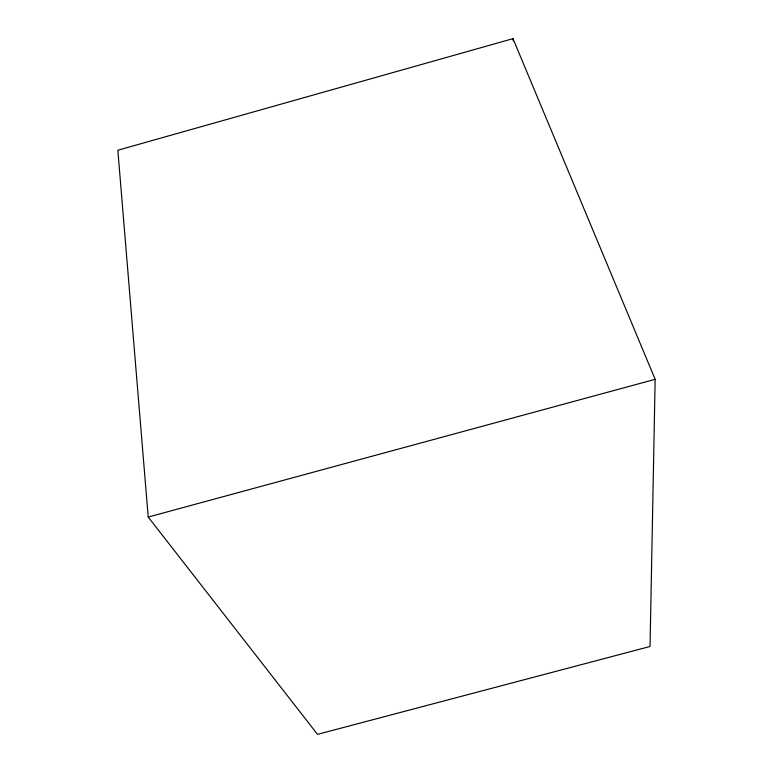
<?xml version="1.0" encoding="UTF-8"?>
<svg xmlns="http://www.w3.org/2000/svg" width="773" height="773" viewBox="0 0 773 773"><rect width="100%" height="100%" fill="white"/><g stroke="black" fill="none" stroke-linecap="round" stroke-linejoin="round"><path stroke-width="1.16" d="M655.156 379.321L650.045 646.489L317.51 734.35L148.213 517.05L117.844 150.233L513.001 38.65L655.156 379.321L148.213 517.05M513.001 38.65L513.282 41.046"/></g></svg>
